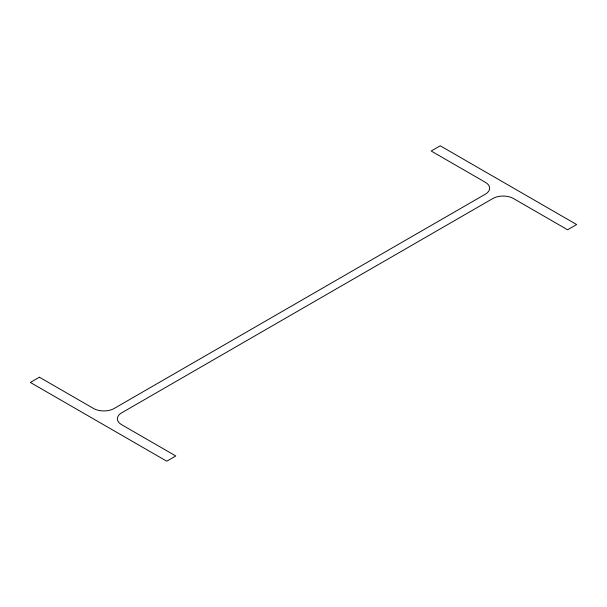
<?xml version="1.0" encoding="UTF-8"?>
<svg xmlns="http://www.w3.org/2000/svg" width="607" height="607" viewBox="0 0 607 607"><rect width="100%" height="100%" fill="white"/><g stroke="black" fill="none" stroke-linecap="round" stroke-linejoin="round"><path stroke-width="0.91" d="M39.409 377.22L30.35 382.448L166.75 461.199L175.81 455.971L121.628 424.688A14.507 8.377 0 0 1 121.628 412.843L492.892 198.497A14.507 8.377 0 0 1 513.408 198.497L567.591 229.78L576.65 224.552L440.25 145.801L431.19 151.029L485.372 182.312A14.507 8.377 0 0 1 485.372 194.157L114.108 408.503A14.507 8.377 0 0 1 93.592 408.503L39.409 377.22"/></g></svg>
